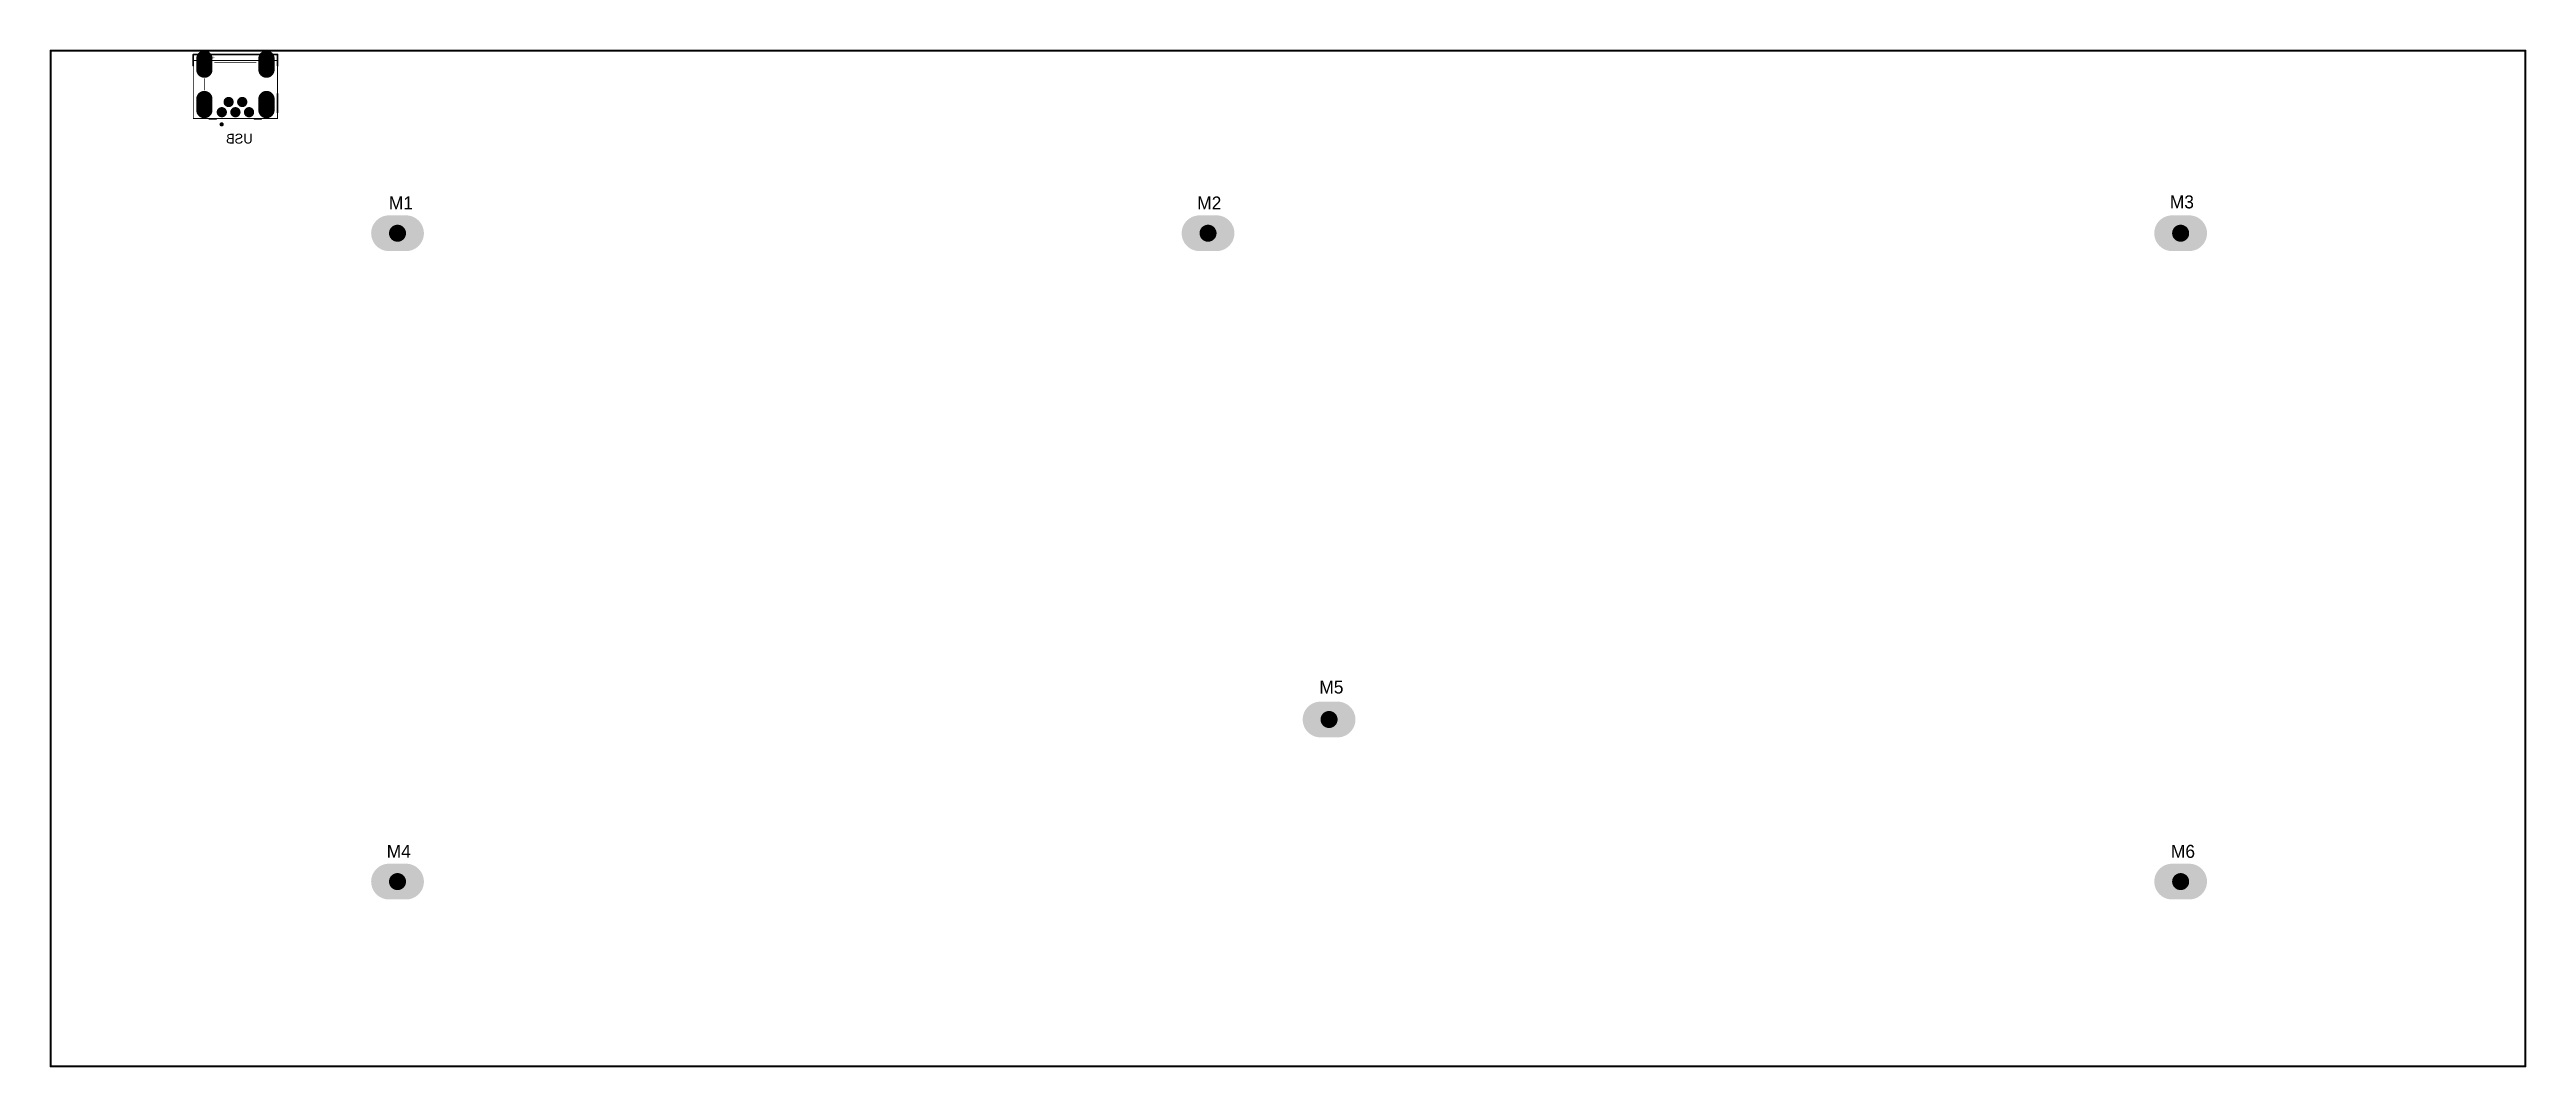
# Model space of a CAD drawing. Extents: x 43 to 335, y 43 to 163.
import ezdxf

# ---------------------------------------------------------------- set-up
doc = ezdxf.new("R2010")
doc.units = 0
doc.layers.get('0').update_dxf_attribs({"linetype": 'CONTINUOUS'})
for name, color, linetype in [('BOTTOMLAYER', 5, 'CONTINUOUS'), ('BOTTOMOVERLAY', 54, 'CONTINUOUS'), ('BOTTOMSOLDER', 6, 'CONTINUOUS'), ('MECHANICAL1', 6, 'CONTINUOUS'), ('MECHANICAL13', 56, 'CONTINUOUS'), ('MECHANICAL2', 216, 'CONTINUOUS'), ('MULTILAYER', 9, 'CONTINUOUS'), ('PADHOLELAYER', 156, 'CONTINUOUS'), ('TOPLAYER', 1, 'CONTINUOUS'), ('TOPOVERLAY', 2, 'CONTINUOUS'), ('TOPSOLDER', 216, 'CONTINUOUS')]:
    doc.layers.add(name, color=color, linetype=linetype)

# ---------------------------------------------------------------- blocks, each defined once
blk = doc.blocks.new('M2______1')
at = {"layer": 'BOTTOMLAYER', "const_width": 4}
blk.add_lwpolyline([(1, 0), (-1, 0)], dxfattribs=at)
at = {"layer": 'BOTTOMLAYER', "const_width": 2}
for points in [[(-2, 0, 1), (0, 0, 1)], [(0, 0, 1), (2, 0, 1)]]:
    blk.add_lwpolyline(points, format="xyb", close=True, dxfattribs=at)
at = {"layer": 'BOTTOMSOLDER', "const_width": 4.2}
blk.add_lwpolyline([(1, 0), (-1, 0)], dxfattribs=at)
at = {"layer": 'BOTTOMSOLDER', "const_width": 2.1}
for points in [[(-2.05, 0, 1), (0.05, 0, 1)], [(-0.05, 0, 1), (2.05, 0, 1)]]:
    blk.add_lwpolyline(points, format="xyb", close=True, dxfattribs=at)
at = {"layer": 'MULTILAYER', "const_width": 4}
blk.add_lwpolyline([(1, 0), (-1, 0)], dxfattribs=at)
at = {"layer": 'MULTILAYER', "const_width": 2}
for points in [[(-2, 0, 1), (0, 0, 1)], [(0, 0, 1), (2, 0, 1)]]:
    blk.add_lwpolyline(points, format="xyb", close=True, dxfattribs=at)
at = {"layer": 'PADHOLELAYER', "const_width": 1}
blk.add_lwpolyline([(-0.5, 0, 1), (0.5, 0, 1)], format="xyb", close=True, dxfattribs=at)
at = {"layer": 'TOPLAYER', "const_width": 4}
blk.add_lwpolyline([(1, 0), (-1, 0)], dxfattribs=at)
at = {"layer": 'TOPLAYER', "const_width": 2}
for points in [[(-2, 0, 1), (0, 0, 1)], [(0, 0, 1), (2, 0, 1)]]:
    blk.add_lwpolyline(points, format="xyb", close=True, dxfattribs=at)
at = {"layer": 'TOPSOLDER', "const_width": 4.2}
blk.add_lwpolyline([(1, 0), (-1, 0)], dxfattribs=at)
at = {"layer": 'TOPSOLDER', "const_width": 2.1}
for points in [[(-2.05, 0, 1), (0.05, 0, 1)], [(-0.05, 0, 1), (2.05, 0, 1)]]:
    blk.add_lwpolyline(points, format="xyb", close=True, dxfattribs=at)
blk = doc.blocks.new('M2______2')
at = {"layer": 'BOTTOMLAYER', "const_width": 4}
blk.add_lwpolyline([(1, 0), (-1, 0)], dxfattribs=at)
at = {"layer": 'BOTTOMLAYER', "const_width": 2}
for points in [[(-2, 0, 1), (0, 0, 1)], [(0, 0, 1), (2, 0, 1)]]:
    blk.add_lwpolyline(points, format="xyb", close=True, dxfattribs=at)
at = {"layer": 'BOTTOMSOLDER', "const_width": 4.2}
blk.add_lwpolyline([(1, 0), (-1, 0)], dxfattribs=at)
at = {"layer": 'BOTTOMSOLDER', "const_width": 2.1}
for points in [[(-2.05, 0, 1), (0.05, 0, 1)], [(-0.05, 0, 1), (2.05, 0, 1)]]:
    blk.add_lwpolyline(points, format="xyb", close=True, dxfattribs=at)
at = {"layer": 'MULTILAYER', "const_width": 4}
blk.add_lwpolyline([(1, 0), (-1, 0)], dxfattribs=at)
at = {"layer": 'MULTILAYER', "const_width": 2}
for points in [[(-2, 0, 1), (0, 0, 1)], [(0, 0, 1), (2, 0, 1)]]:
    blk.add_lwpolyline(points, format="xyb", close=True, dxfattribs=at)
at = {"layer": 'PADHOLELAYER', "const_width": 1}
blk.add_lwpolyline([(-0.5, 0, 1), (0.5, 0, 1)], format="xyb", close=True, dxfattribs=at)
at = {"layer": 'TOPLAYER', "const_width": 4}
blk.add_lwpolyline([(1, 0), (-1, 0)], dxfattribs=at)
at = {"layer": 'TOPLAYER', "const_width": 2}
for points in [[(-2, 0, 1), (0, 0, 1)], [(0, 0, 1), (2, 0, 1)]]:
    blk.add_lwpolyline(points, format="xyb", close=True, dxfattribs=at)
at = {"layer": 'TOPSOLDER', "const_width": 4.2}
blk.add_lwpolyline([(1, 0), (-1, 0)], dxfattribs=at)
at = {"layer": 'TOPSOLDER', "const_width": 2.1}
for points in [[(-2.05, 0, 1), (0.05, 0, 1)], [(-0.05, 0, 1), (2.05, 0, 1)]]:
    blk.add_lwpolyline(points, format="xyb", close=True, dxfattribs=at)
blk = doc.blocks.new('M2______3')
at = {"layer": 'BOTTOMLAYER', "const_width": 4}
blk.add_lwpolyline([(1, 0), (-1, 0)], dxfattribs=at)
at = {"layer": 'BOTTOMLAYER', "const_width": 2}
for points in [[(-2, 0, 1), (0, 0, 1)], [(0, 0, 1), (2, 0, 1)]]:
    blk.add_lwpolyline(points, format="xyb", close=True, dxfattribs=at)
at = {"layer": 'BOTTOMSOLDER', "const_width": 4.2}
blk.add_lwpolyline([(1, 0), (-1, 0)], dxfattribs=at)
at = {"layer": 'BOTTOMSOLDER', "const_width": 2.1}
for points in [[(-2.05, 0, 1), (0.05, 0, 1)], [(-0.05, 0, 1), (2.05, 0, 1)]]:
    blk.add_lwpolyline(points, format="xyb", close=True, dxfattribs=at)
at = {"layer": 'MULTILAYER', "const_width": 4}
blk.add_lwpolyline([(1, 0), (-1, 0)], dxfattribs=at)
at = {"layer": 'MULTILAYER', "const_width": 2}
for points in [[(-2, 0, 1), (0, 0, 1)], [(0, 0, 1), (2, 0, 1)]]:
    blk.add_lwpolyline(points, format="xyb", close=True, dxfattribs=at)
at = {"layer": 'PADHOLELAYER', "const_width": 1}
blk.add_lwpolyline([(-0.5, 0, 1), (0.5, 0, 1)], format="xyb", close=True, dxfattribs=at)
at = {"layer": 'TOPLAYER', "const_width": 4}
blk.add_lwpolyline([(1, 0), (-1, 0)], dxfattribs=at)
at = {"layer": 'TOPLAYER', "const_width": 2}
for points in [[(-2, 0, 1), (0, 0, 1)], [(0, 0, 1), (2, 0, 1)]]:
    blk.add_lwpolyline(points, format="xyb", close=True, dxfattribs=at)
at = {"layer": 'TOPSOLDER', "const_width": 4.2}
blk.add_lwpolyline([(1, 0), (-1, 0)], dxfattribs=at)
at = {"layer": 'TOPSOLDER', "const_width": 2.1}
for points in [[(-2.05, 0, 1), (0.05, 0, 1)], [(-0.05, 0, 1), (2.05, 0, 1)]]:
    blk.add_lwpolyline(points, format="xyb", close=True, dxfattribs=at)
blk = doc.blocks.new('M2______4')
at = {"layer": 'BOTTOMLAYER', "const_width": 4}
blk.add_lwpolyline([(1, 0), (-1, 0)], dxfattribs=at)
at = {"layer": 'BOTTOMLAYER', "const_width": 2}
for points in [[(-2, 0, 1), (0, 0, 1)], [(0, 0, 1), (2, 0, 1)]]:
    blk.add_lwpolyline(points, format="xyb", close=True, dxfattribs=at)
at = {"layer": 'BOTTOMSOLDER', "const_width": 4.2}
blk.add_lwpolyline([(1, 0), (-1, 0)], dxfattribs=at)
at = {"layer": 'BOTTOMSOLDER', "const_width": 2.1}
for points in [[(-2.05, 0, 1), (0.05, 0, 1)], [(-0.05, 0, 1), (2.05, 0, 1)]]:
    blk.add_lwpolyline(points, format="xyb", close=True, dxfattribs=at)
at = {"layer": 'MULTILAYER', "const_width": 4}
blk.add_lwpolyline([(1, 0), (-1, 0)], dxfattribs=at)
at = {"layer": 'MULTILAYER', "const_width": 2}
for points in [[(-2, 0, 1), (0, 0, 1)], [(0, 0, 1), (2, 0, 1)]]:
    blk.add_lwpolyline(points, format="xyb", close=True, dxfattribs=at)
at = {"layer": 'PADHOLELAYER', "const_width": 1}
blk.add_lwpolyline([(-0.5, 0, 1), (0.5, 0, 1)], format="xyb", close=True, dxfattribs=at)
at = {"layer": 'TOPLAYER', "const_width": 4}
blk.add_lwpolyline([(1, 0), (-1, 0)], dxfattribs=at)
at = {"layer": 'TOPLAYER', "const_width": 2}
for points in [[(-2, 0, 1), (0, 0, 1)], [(0, 0, 1), (2, 0, 1)]]:
    blk.add_lwpolyline(points, format="xyb", close=True, dxfattribs=at)
at = {"layer": 'TOPSOLDER', "const_width": 4.2}
blk.add_lwpolyline([(1, 0), (-1, 0)], dxfattribs=at)
at = {"layer": 'TOPSOLDER', "const_width": 2.1}
for points in [[(-2.05, 0, 1), (0.05, 0, 1)], [(-0.05, 0, 1), (2.05, 0, 1)]]:
    blk.add_lwpolyline(points, format="xyb", close=True, dxfattribs=at)
blk = doc.blocks.new('M2______5')
at = {"layer": 'BOTTOMLAYER', "const_width": 4}
blk.add_lwpolyline([(1, 0), (-1, 0)], dxfattribs=at)
at = {"layer": 'BOTTOMLAYER', "const_width": 2}
for points in [[(-2, 0, 1), (0, 0, 1)], [(0, 0, 1), (2, 0, 1)]]:
    blk.add_lwpolyline(points, format="xyb", close=True, dxfattribs=at)
at = {"layer": 'BOTTOMSOLDER', "const_width": 4.2}
blk.add_lwpolyline([(1, 0), (-1, 0)], dxfattribs=at)
at = {"layer": 'BOTTOMSOLDER', "const_width": 2.1}
for points in [[(-2.05, 0, 1), (0.05, 0, 1)], [(-0.05, 0, 1), (2.05, 0, 1)]]:
    blk.add_lwpolyline(points, format="xyb", close=True, dxfattribs=at)
at = {"layer": 'MULTILAYER', "const_width": 4}
blk.add_lwpolyline([(1, 0), (-1, 0)], dxfattribs=at)
at = {"layer": 'MULTILAYER', "const_width": 2}
for points in [[(-2, 0, 1), (0, 0, 1)], [(0, 0, 1), (2, 0, 1)]]:
    blk.add_lwpolyline(points, format="xyb", close=True, dxfattribs=at)
at = {"layer": 'PADHOLELAYER', "const_width": 1}
blk.add_lwpolyline([(-0.5, 0, 1), (0.5, 0, 1)], format="xyb", close=True, dxfattribs=at)
at = {"layer": 'TOPLAYER', "const_width": 4}
blk.add_lwpolyline([(1, 0), (-1, 0)], dxfattribs=at)
at = {"layer": 'TOPLAYER', "const_width": 2}
for points in [[(-2, 0, 1), (0, 0, 1)], [(0, 0, 1), (2, 0, 1)]]:
    blk.add_lwpolyline(points, format="xyb", close=True, dxfattribs=at)
at = {"layer": 'TOPSOLDER', "const_width": 4.2}
blk.add_lwpolyline([(1, 0), (-1, 0)], dxfattribs=at)
at = {"layer": 'TOPSOLDER', "const_width": 2.1}
for points in [[(-2.05, 0, 1), (0.05, 0, 1)], [(-0.05, 0, 1), (2.05, 0, 1)]]:
    blk.add_lwpolyline(points, format="xyb", close=True, dxfattribs=at)
blk = doc.blocks.new('M2______6')
at = {"layer": 'BOTTOMLAYER', "const_width": 4}
blk.add_lwpolyline([(1, 0), (-1, 0)], dxfattribs=at)
at = {"layer": 'BOTTOMLAYER', "const_width": 2}
for points in [[(-2, 0, 1), (0, 0, 1)], [(0, 0, 1), (2, 0, 1)]]:
    blk.add_lwpolyline(points, format="xyb", close=True, dxfattribs=at)
at = {"layer": 'BOTTOMSOLDER', "const_width": 4.2}
blk.add_lwpolyline([(1, 0), (-1, 0)], dxfattribs=at)
at = {"layer": 'BOTTOMSOLDER', "const_width": 2.1}
for points in [[(-2.05, 0, 1), (0.05, 0, 1)], [(-0.05, 0, 1), (2.05, 0, 1)]]:
    blk.add_lwpolyline(points, format="xyb", close=True, dxfattribs=at)
at = {"layer": 'MULTILAYER', "const_width": 4}
blk.add_lwpolyline([(1, 0), (-1, 0)], dxfattribs=at)
at = {"layer": 'MULTILAYER', "const_width": 2}
for points in [[(-2, 0, 1), (0, 0, 1)], [(0, 0, 1), (2, 0, 1)]]:
    blk.add_lwpolyline(points, format="xyb", close=True, dxfattribs=at)
at = {"layer": 'PADHOLELAYER', "const_width": 1}
blk.add_lwpolyline([(-0.5, 0, 1), (0.5, 0, 1)], format="xyb", close=True, dxfattribs=at)
at = {"layer": 'TOPLAYER', "const_width": 4}
blk.add_lwpolyline([(1, 0), (-1, 0)], dxfattribs=at)
at = {"layer": 'TOPLAYER', "const_width": 2}
for points in [[(-2, 0, 1), (0, 0, 1)], [(0, 0, 1), (2, 0, 1)]]:
    blk.add_lwpolyline(points, format="xyb", close=True, dxfattribs=at)
at = {"layer": 'TOPSOLDER', "const_width": 4.2}
blk.add_lwpolyline([(1, 0), (-1, 0)], dxfattribs=at)
at = {"layer": 'TOPSOLDER', "const_width": 2.1}
for points in [[(-2.05, 0, 1), (0.05, 0, 1)], [(-0.05, 0, 1), (2.05, 0, 1)]]:
    blk.add_lwpolyline(points, format="xyb", close=True, dxfattribs=at)
blk = doc.blocks.new('USB_MINI_B_7')
at = {"layer": 'BOTTOMLAYER', "const_width": 1.7}
for points in [[(-3.65, 5), (-3.65, 6.3)], [(3.65, 5), (3.65, 6.3)], [(-3.65, 0.25), (-3.65, 1.55)], [(3.65, 0.25), (3.65, 1.55)]]:
    blk.add_lwpolyline(points, dxfattribs=at)
at = {"layer": 'BOTTOMLAYER'}
for points, const_width in [([(-4.08, 6.3, 1), (-3.22, 6.3, 1)], 0.85), ([(-4.08, 5, 1), (-3.22, 5, 1)], 0.85), ([(3.22, 6.3, 1), (4.08, 6.3, 1)], 0.85), ([(3.22, 5, 1), (4.08, 5, 1)], 0.85), ([(-4.08, 1.55, 1), (-3.22, 1.55, 1)], 0.85), ([(-4.08, 0.25, 1), (-3.22, 0.25, 1)], 0.85), ([(-1.85, 0, 1), (-1.35, 0, 1)], 0.5), ([(-1.05, 1.2, 1), (-0.55, 1.2, 1)], 0.5), ([(-0.25, 0, 1), (0.25, 0, 1)], 0.5), ([(0.55, 1.2, 1), (1.05, 1.2, 1)], 0.5), ([(1.35, 0, 1), (1.85, 0, 1)], 0.5), ([(3.22, 1.55, 1), (4.08, 1.55, 1)], 0.85), ([(3.22, 0.25, 1), (4.08, 0.25, 1)], 0.85)]:
    blk.add_lwpolyline(points, format="xyb", close=True, dxfattribs=dict(at, const_width=const_width))
at = {"layer": 'BOTTOMOVERLAY'}
for points, const_width in [([(-4.95, 6.77), (4.95, 6.77)], 0.2), ([(-4.95, 5.47), (-4.95, 6.77)], 0.2), ([(-2.41, 5.86), (2.41, 5.86)], 0.1), ([(4.95, 5.47), (4.95, 6.77)], 0.2), ([(-3.65, 3.95), (-3.65, 2.6)], 0.1), ([(4.95, -0.03), (4.95, 2.17)], 0.2), ([(-3.07, -0.78), (-2.27, -0.78)], 0.2), ([(2.23, -0.78), (3.03, -0.78)], 0.2)]:
    blk.add_lwpolyline(points, dxfattribs=dict(at, const_width=const_width))
for points, const_width in [([(-5, 6.77, 1), (-4.9, 6.77, 1)], 0.1), ([(-5, 6.77, 1), (-4.9, 6.77, 1)], 0.1), ([(-2.44, 5.86, 1), (-2.39, 5.86, 1)], 0.05), ([(2.39, 5.86, 1), (2.44, 5.86, 1)], 0.05), ([(4.9, 6.77, 1), (5, 6.77, 1)], 0.1), ([(4.9, 6.77, 1), (5, 6.77, 1)], 0.1), ([(-5, 5.47, 1), (-4.9, 5.47, 1)], 0.1), ([(-3.68, 3.95, 1), (-3.63, 3.95, 1)], 0.05), ([(4.9, 5.47, 1), (5, 5.47, 1)], 0.1), ([(-3.68, 2.6, 1), (-3.63, 2.6, 1)], 0.05), ([(4.9, 2.17, 1), (5, 2.17, 1)], 0.1), ([(4.9, -0.03, 1), (5, -0.03, 1)], 0.1), ([(-3.12, -0.78, 1), (-3.02, -0.78, 1)], 0.1), ([(-2.32, -0.78, 1), (-2.22, -0.78, 1)], 0.1), ([(-1.49, -1.43, 1), (-1.74, -1.43, 1)], 0.25), ([(-1.81, -1.43, 1), (-1.68, -1.43, 1)], 0.125), ([(-1.56, -1.43, 1), (-1.43, -1.43, 1)], 0.125), ([(2.18, -0.78, 1), (2.28, -0.78, 1)], 0.1), ([(2.98, -0.78, 1), (3.08, -0.78, 1)], 0.1)]:
    blk.add_lwpolyline(points, format="xyb", close=True, dxfattribs=dict(at, const_width=const_width))
at = {"layer": 'BOTTOMSOLDER', "const_width": 1.9}
for points in [[(-3.65, 5), (-3.65, 6.3)], [(3.65, 5), (3.65, 6.3)], [(-3.65, 0.25), (-3.65, 1.55)], [(3.65, 0.25), (3.65, 1.55)]]:
    blk.add_lwpolyline(points, dxfattribs=at)
at = {"layer": 'BOTTOMSOLDER'}
for points, const_width in [([(-4.13, 6.3, 1), (-3.17, 6.3, 1)], 0.952), ([(-4.13, 5, 1), (-3.17, 5, 1)], 0.952), ([(3.17, 6.3, 1), (4.13, 6.3, 1)], 0.952), ([(3.17, 5, 1), (4.13, 5, 1)], 0.952), ([(-4.13, 1.55, 1), (-3.17, 1.55, 1)], 0.952), ([(-4.13, 0.25, 1), (-3.17, 0.25, 1)], 0.952), ([(-1.9, 0, 1), (-1.3, 0, 1)], 0.602), ([(-1.1, 1.2, 1), (-0.5, 1.2, 1)], 0.602), ([(-0.3, 0, 1), (0.3, 0, 1)], 0.602), ([(0.5, 1.2, 1), (1.1, 1.2, 1)], 0.602), ([(1.3, 0, 1), (1.9, 0, 1)], 0.602), ([(3.17, 1.55, 1), (4.13, 1.55, 1)], 0.952), ([(3.17, 0.25, 1), (4.13, 0.25, 1)], 0.952)]:
    blk.add_lwpolyline(points, format="xyb", close=True, dxfattribs=dict(at, const_width=const_width))
at = {"layer": 'MECHANICAL1', "const_width": 0.1}
blk.add_lwpolyline([(-4.95, 6.07), (4.95, 6.07)], dxfattribs=at)
at = {"layer": 'MECHANICAL1', "const_width": 0.05}
for points in [[(-4.98, 6.07, 1), (-4.93, 6.07, 1)], [(4.92, 6.07, 1), (4.97, 6.07, 1)]]:
    blk.add_lwpolyline(points, format="xyb", close=True, dxfattribs=at)
at = {"layer": 'MECHANICAL13', "const_width": 0.1}
for points in [[(-4.95, -0.75), (-4.95, 6.77)], [(-4.95, 6.77), (4.95, 6.77)], [(4.95, -0.75), (4.95, 6.77)], [(-4.95, -0.75), (4.95, -0.75)]]:
    blk.add_lwpolyline(points, dxfattribs=at)
at = {"layer": 'MECHANICAL13', "const_width": 0.05}
for points in [[(-4.98, 6.77, 1), (-4.93, 6.77, 1)], [(-4.98, 6.77, 1), (-4.93, 6.77, 1)], [(4.92, 6.77, 1), (4.97, 6.77, 1)], [(4.92, 6.77, 1), (4.97, 6.77, 1)], [(-4.98, -0.75, 1), (-4.93, -0.75, 1)], [(-4.98, -0.75, 1), (-4.93, -0.75, 1)], [(4.92, -0.75, 1), (4.97, -0.75, 1)], [(4.92, -0.75, 1), (4.97, -0.75, 1)]]:
    blk.add_lwpolyline(points, format="xyb", close=True, dxfattribs=at)
at = {"layer": 'MULTILAYER', "const_width": 1.7}
for points in [[(-3.65, 5), (-3.65, 6.3)], [(3.65, 5), (3.65, 6.3)], [(-3.65, 0.25), (-3.65, 1.55)], [(3.65, 0.25), (3.65, 1.55)]]:
    blk.add_lwpolyline(points, dxfattribs=at)
at = {"layer": 'MULTILAYER'}
for points, const_width in [([(-4.08, 6.3, 1), (-3.22, 6.3, 1)], 0.85), ([(-4.08, 5, 1), (-3.22, 5, 1)], 0.85), ([(3.22, 6.3, 1), (4.08, 6.3, 1)], 0.85), ([(3.22, 5, 1), (4.08, 5, 1)], 0.85), ([(-4.08, 1.55, 1), (-3.22, 1.55, 1)], 0.85), ([(-4.08, 0.25, 1), (-3.22, 0.25, 1)], 0.85), ([(-1.85, 0, 1), (-1.35, 0, 1)], 0.5), ([(-1.05, 1.2, 1), (-0.55, 1.2, 1)], 0.5), ([(-0.25, 0, 1), (0.25, 0, 1)], 0.5), ([(0.55, 1.2, 1), (1.05, 1.2, 1)], 0.5), ([(1.35, 0, 1), (1.85, 0, 1)], 0.5), ([(3.22, 1.55, 1), (4.08, 1.55, 1)], 0.85), ([(3.22, 0.25, 1), (4.08, 0.25, 1)], 0.85)]:
    blk.add_lwpolyline(points, format="xyb", close=True, dxfattribs=dict(at, const_width=const_width))
at = {"layer": 'PADHOLELAYER'}
for points, const_width in [([(-3.85, 5.65, 1), (-3.45, 5.65, 1)], 0.4), ([(3.45, 5.65, 1), (3.85, 5.65, 1)], 0.4), ([(-3.85, 0.9, 1), (-3.45, 0.9, 1)], 0.4), ([(-1.76, 0, 1), (-1.44, 0, 1)], 0.325), ([(-0.96, 1.2, 1), (-0.64, 1.2, 1)], 0.325), ([(-0.16, 0, 1), (0.16, 0, 1)], 0.325), ([(0.64, 1.2, 1), (0.96, 1.2, 1)], 0.325), ([(1.44, 0, 1), (1.76, 0, 1)], 0.325), ([(3.45, 0.9, 1), (3.85, 0.9, 1)], 0.4)]:
    blk.add_lwpolyline(points, format="xyb", close=True, dxfattribs=dict(at, const_width=const_width))
at = {"layer": 'TOPLAYER', "const_width": 1.7}
for points in [[(-3.65, 5), (-3.65, 6.3)], [(3.65, 5), (3.65, 6.3)], [(-3.65, 0.25), (-3.65, 1.55)], [(3.65, 0.25), (3.65, 1.55)]]:
    blk.add_lwpolyline(points, dxfattribs=at)
at = {"layer": 'TOPLAYER'}
for points, const_width in [([(-4.08, 6.3, 1), (-3.22, 6.3, 1)], 0.85), ([(-4.08, 5, 1), (-3.22, 5, 1)], 0.85), ([(3.22, 6.3, 1), (4.08, 6.3, 1)], 0.85), ([(3.22, 5, 1), (4.08, 5, 1)], 0.85), ([(-4.08, 1.55, 1), (-3.22, 1.55, 1)], 0.85), ([(-4.08, 0.25, 1), (-3.22, 0.25, 1)], 0.85), ([(-1.85, 0, 1), (-1.35, 0, 1)], 0.5), ([(-1.05, 1.2, 1), (-0.55, 1.2, 1)], 0.5), ([(-0.25, 0, 1), (0.25, 0, 1)], 0.5), ([(0.55, 1.2, 1), (1.05, 1.2, 1)], 0.5), ([(1.35, 0, 1), (1.85, 0, 1)], 0.5), ([(3.22, 1.55, 1), (4.08, 1.55, 1)], 0.85), ([(3.22, 0.25, 1), (4.08, 0.25, 1)], 0.85)]:
    blk.add_lwpolyline(points, format="xyb", close=True, dxfattribs=dict(at, const_width=const_width))
at = {"layer": 'TOPSOLDER', "const_width": 1.9}
for points in [[(-3.65, 5), (-3.65, 6.3)], [(3.65, 5), (3.65, 6.3)], [(-3.65, 0.25), (-3.65, 1.55)], [(3.65, 0.25), (3.65, 1.55)]]:
    blk.add_lwpolyline(points, dxfattribs=at)
at = {"layer": 'TOPSOLDER'}
for points, const_width in [([(-4.13, 6.3, 1), (-3.17, 6.3, 1)], 0.952), ([(-4.13, 5, 1), (-3.17, 5, 1)], 0.952), ([(3.17, 6.3, 1), (4.13, 6.3, 1)], 0.952), ([(3.17, 5, 1), (4.13, 5, 1)], 0.952), ([(-4.13, 1.55, 1), (-3.17, 1.55, 1)], 0.952), ([(-4.13, 0.25, 1), (-3.17, 0.25, 1)], 0.952), ([(-1.9, 0, 1), (-1.3, 0, 1)], 0.602), ([(-1.1, 1.2, 1), (-0.5, 1.2, 1)], 0.602), ([(-0.3, 0, 1), (0.3, 0, 1)], 0.602), ([(0.5, 1.2, 1), (1.1, 1.2, 1)], 0.602), ([(1.3, 0, 1), (1.9, 0, 1)], 0.602), ([(3.17, 1.55, 1), (4.13, 1.55, 1)], 0.952), ([(3.17, 0.25, 1), (4.13, 0.25, 1)], 0.952)]:
    blk.add_lwpolyline(points, format="xyb", close=True, dxfattribs=dict(at, const_width=const_width))
at = {"layer": 'MECHANICAL1', "text_generation_flag": 2}
blk.add_text('PCB Edge', height=0.25, rotation=180, dxfattribs=at).set_placement((-4.04, 6.51))

msp = doc.modelspace()

# ---------------------------------------------------------------- linework, layer by layer
at = {"layer": 'MECHANICAL2', "const_width": 0.254}
for points in [[(43.561, 43.307), (43.561, 162.687)], [(43.561, 162.687), (334.391, 162.687)], [(334.391, 43.307), (334.391, 162.687)], [(43.688, 43.307), (334.391, 43.307)]]:
    msp.add_lwpolyline(points, dxfattribs=at)
at = {"layer": 'MECHANICAL2', "const_width": 0.127}
for points in [[(43.4975, 162.687, 1), (43.6245, 162.687, 1)], [(43.4975, 162.687, 1), (43.6245, 162.687, 1)], [(334.3275, 162.687, 1), (334.4545, 162.687, 1)], [(334.3275, 162.687, 1), (334.4545, 162.687, 1)], [(43.4975, 43.307, 1), (43.6245, 43.307, 1)], [(43.6245, 43.307, 1), (43.7515, 43.307, 1)], [(334.3275, 43.307, 1), (334.4545, 43.307, 1)], [(334.3275, 43.307, 1), (334.4545, 43.307, 1)]]:
    msp.add_lwpolyline(points, format="xyb", close=True, dxfattribs=at)

# ---------------------------------------------------------------- block references
msp.add_blockref('USB_MINI_B_7', (65.278, 155.448))
at = {"rotation": 180}
for name, p in [('M2______6', (84.328, 141.224)), ('M2______5', (179.578, 141.224)), ('M2______4', (293.878, 141.224)), ('M2______2', (193.802, 84.074)), ('M2______3', (84.328, 65.024)), ('M2______1', (293.878, 65.024))]:
    msp.add_blockref(name, p, dxfattribs=at)

# ---------------------------------------------------------------- texts
at = {"layer": 'BOTTOMOVERLAY', "text_generation_flag": 2}
msp.add_text('USB', height=1.143, rotation=360, dxfattribs=at).set_placement((67.31, 151.765))
at = {"layer": 'TOPOVERLAY'}
for s, p in [('M2', (178.308, 144.018)), ('M3', (292.608, 144.145)), ('M1', (83.312, 144.018)), ('M5', (192.659, 87.122)), ('M4', (83.058, 67.818)), ('M6', (292.735, 67.818))]:
    msp.add_text(s, height=1.524, dxfattribs=at).set_placement(p)

doc.saveas('drawing.dxf')
